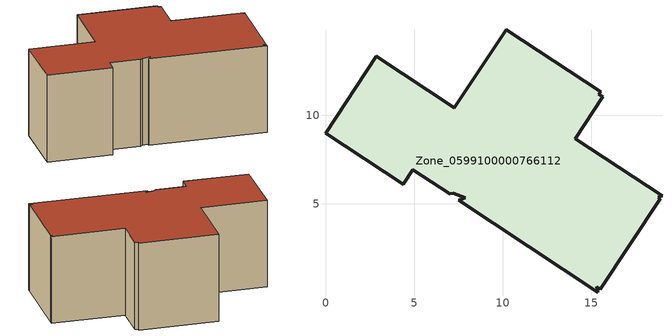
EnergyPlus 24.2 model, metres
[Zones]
Zone_0599100000766112
 floor ground (C_G): 15.48,0.18 15.29,0.31 15.35,0.01 7.52,5.21 7.88,5.34 7.21,5.6 7,5.56 4.93,6.93 4.38,6.1 0,8.98 2.86,13.32 7.26,10.43 10.2,14.83 15.52,11.33 15.4,11.19 15.63,11.03 14.09,8.69 18.98,5.46 18.78,5.38 18.88,5.3 z1.65
 wall outside (C_F): 2.86,13.32 0,8.98 4.38,6.1 4.93,6.93 7,5.56 7.21,5.6 7.88,5.34 7.52,5.21 15.35,0.01 15.29,0.31 15.48,0.18 18.88,5.3 18.78,5.38 18.98,5.46 14.09,8.69 15.63,11.03 15.4,11.19 15.52,11.33 10.2,14.83 7.26,10.43 2.86,13.32 z1.65:8.9
 roof outside (C_R): 7.88,5.34 7.52,5.21 15.35,0.01 15.29,0.31 15.48,0.18 18.88,5.3 18.78,5.38 18.98,5.46 14.09,8.69 15.63,11.03 15.4,11.19 15.52,11.33 10.2,14.83 7.26,10.43 2.86,13.32 0,8.98 4.38,6.1 4.93,6.93 7,5.56 7.21,5.6 z8.9
[BUILDING]
Pand.0599100000766112: North Axis=0; Terrain=City; Loads Convergence Tolerance Value=0.04; Temperature Convergence Tolerance Value=0.4; Solar Distribution=FullExterior; Maximum Number of Warmup Days=25; Minimum Number of Warmup Days=1
[Site:Location]
Rotterdam.The.Hague.AP_ZH_NLD Design_Conditions: Latitude=51.96; Longitude=4.45; Time Zone=1; Elevation=-4.5
[SITE:GROUNDTEMPERATURE:BUILDINGSURFACE]
18, 18, 18, 18, 18, 18, 18, 18, 18, 18, 18, 18
[MATERIAL] Thermal Absorptance=0.9; Solar Absorptance=0.7; Visible Absorptance=0.7
Name | Roughness | Thickness | Conductivity | Density | Specific Heat
G.D.2006-2014 | MediumSmooth | 0.15 | 0.06 | 540 | 1210
F.D.2006-2014 | Rough | 0.3 | 0.12 | 1920 | 840
R.D.2006-2014 | MediumRough | 0.2 | 0.08 | 1500 | 1000
[CONSTRUCTION]
C_G: G.D.2006-2014
C_F: F.D.2006-2014
C_R: R.D.2006-2014
[ZONE]
Zone_0599100000766112: Type=1; Multiplier=1; Ceiling Height=Autocalculate; Volume=Autocalculate; Floor Area=autocalculate; Part of Total Floor Area=Yes
[ZONEINFILTRATION:DESIGNFLOWRATE]
Infil_Zone_0599100000766112: Zone or ZoneList or Space or SpaceList=Zone_0599100000766112; Schedule=AlwaysOn; Design Flow Rate Calculation Method=Flow/Area; Flow Rate per Floor Area=0.0021; Constant Term Coefficient=1; Temperature Term Coefficient=0; Velocity Term Coefficient=0; Velocity Squared Term Coefficient=0
[HVACTEMPLATE:ZONE:IDEALLOADSAIRSYSTEM]
Zone_0599100000766112: Maximum Heating Supply Air Temperature=50; Minimum Cooling Supply Air Temperature=13; Maximum Heating Supply Air Humidity Ratio=0.0156; Minimum Cooling Supply Air Humidity Ratio=0.0077; Heating Limit=NoLimit; Cooling Limit=NoLimit; Dehumidification Control Type=ConstantSensibleHeatRatio; Cooling Sensible Heat Ratio=0.7; Dehumidification Setpoint=60; Humidification Control Type=None; Humidification Setpoint=30; Outdoor Air Method=None; Outdoor Air Flow Rate per Person=0.00944; Outdoor Air Flow Rate per Zone Floor Area=0; Outdoor Air Flow Rate per Zone=0; Demand Controlled Ventilation Type=None; Outdoor Air Economizer Type=NoEconomizer; Heat Recovery Type=None; Sensible Heat Recovery Effectiveness=0.7; Latent Heat Recovery Effectiveness=0.65
[ZONECONTROL:THERMOSTAT]
ThermostatControl_Zone_0599100000766112: Zone or ZoneList=Zone_0599100000766112; Control Type Schedule=DualSetpointControlType; Control 1=Thermostat_Zone_0599100000766112; Temperature Difference Between Cutout And Setpoint=0
[THERMOSTATSETPOINT:DUALSETPOINT]
Thermostat_Zone_0599100000766112: Heating Setpoint Temperature Schedule=HeatingSetpoint_Zone_0599100000766112; Cooling Setpoint Temperature Schedule=CoolingSetpoint_Zone_0599100000766112
[SCHEDULE:COMPACT]
HeatingSetpoint_Zone_0599100000766112: Through: 12/31, For: AllDays, Until: 24:00, 21
CoolingSetpoint_Zone_0599100000766112: Through: 12/31, For: AllDays, Until: 24:00, 24
DualSetpointControlType: Through: 12/31, For: AllDays, Until: 24:00, 4
AlwaysOn: Through: 12/31, For: AllDays, Until: 24:00, 1
